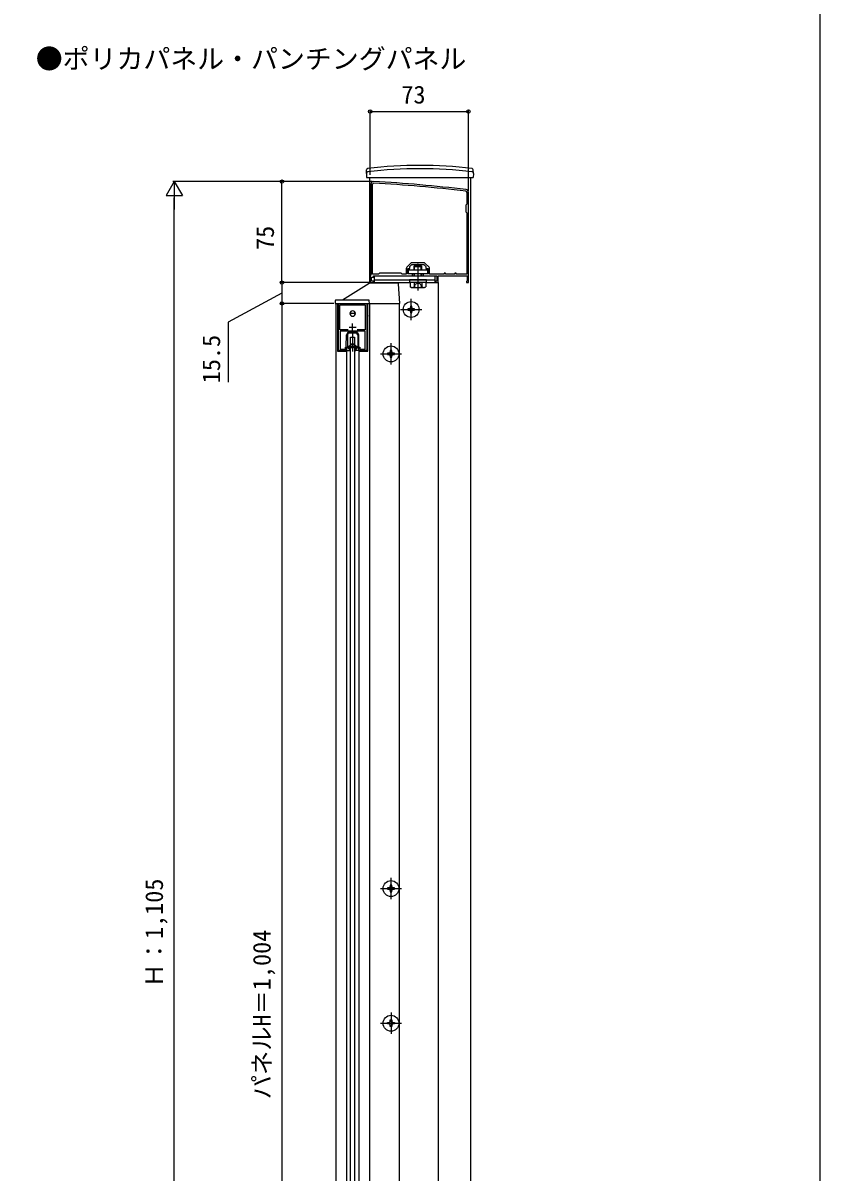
# Model space of a CAD drawing. Units: millimetres, scale not verified. Extents: x -1051 to 1050, y -1573 to 1564.
# Drawn here: x 458 to 1050, y -961 to -108 of the extents above; entities that cross this region are included whole.
import ezdxf
from ezdxf.enums import TextEntityAlignment as Align

# ---------------------------------------------------------------- set-up
doc = ezdxf.new("R2010")
doc.units = ezdxf.units.MM
doc.header["$LTSCALE"] = 5
for name, color, linetype in [('0-1_USER1', 3, 'Continuous'), ('0-2_YKK_11', 7, 'Continuous'), ('0-3_YKK_12', 2, 'Continuous'), ('0-4_YKK_13', 4, 'Continuous'), ('0-5_YKK_D', 6, 'Continuous'), ('0-6_YKK_ZWAK', 7, 'Continuous')]:
    doc.layers.add(name, color=color, linetype=linetype)
doc.styles.add('ＭＳ ゴシック', font='')
doc.styles.get('ＭＳ ゴシック').set_extended_font_data('MS Gothic')

msp = doc.modelspace()

# ---------------------------------------------------------------- linework, layer by layer
at = {"layer": '0-2_YKK_11'}
for p, q in [((745.789, -286.534), (742.965, -289.358)), ((755.601, -286.095), (746.85, -286.095)), ((759.486, -289.358), (756.662, -286.534)), ((702.724, -336.295), (702.724, -331.295)), ((700.224, -333.795), (705.224, -333.795))]:
    msp.add_line(p, q, dxfattribs=at)
for points in [[(716.225, -227.795), (716.225, -295.295), (715.725, -295.795), (715.725, -300.795), (718.225, -300.795), (718.225, -299.795), (716.725, -299.795), (716.725, -296.795), (718.225, -296.795), (718.225, -295.795), (724.767, -295.795), (724.95, -295.675), (725.5, -295.675), (725.684, -295.795), (729.767, -295.795), (729.95, -295.675), (730.5, -295.675), (730.684, -295.795), (735.767, -295.795), (735.95, -295.675), (736.5, -295.675), (736.684, -295.795), (747.225, -295.795), (747.225, -294.295), (743.725, -294.295), (743.725, -290.295), (745.225, -290.295), (745.225, -288.795), (746.725, -287.295), (750.767, -287.295), (750.95, -287.175), (751.5, -287.175), (751.684, -287.295), (755.725, -287.295), (757.225, -288.795), (757.225, -290.295), (758.725, -290.295), (758.725, -294.295), (755.225, -294.295), (755.225, -295.795)], [(717.425, -294.595), (717.425, -227.795), (718.268, -226.996)], [(755.225, -295.795), (765.225, -295.795), (765.225, -299.795), (764.225, -299.795), (764.225, -300.795), (766.225, -300.795), (766.225, -295.795), (774.767, -295.795), (774.95, -295.675), (775.5, -295.675), (775.684, -295.795), (787.725, -295.795), (787.725, -299.503), (787.475, -299.799), (787.225, -300.095), (787.225, -300.795), (788.725, -300.795), (788.725, -233.795)], [(786.823, -233.001), (787.525, -233.795), (787.525, -242.495), (786.725, -243.295), (786.725, -248.295), (787.525, -249.095), (787.525, -294.595), (779.625, -294.595), (779.625, -293.795), (778.725, -293.795), (778.725, -294.595), (771.725, -294.595), (771.725, -293.795), (770.825, -293.795), (770.825, -294.595), (759.925, -294.595), (759.925, -290.419)], [(742.525, -290.419), (742.525, -294.595), (739.525, -294.595), (738.725, -293.795), (722.725, -293.795), (721.925, -294.595), (717.425, -294.595)], [(699.342, -335.795), (693.324, -335.795), (693.324, -317.295), (712.124, -317.295), (712.124, -335.795), (706.107, -335.795)]]:
    msp.add_lwpolyline(points, dxfattribs=at)
msp.add_lwpolyline([(692.224, -351.295), (692.224, -316.295), (713.224, -316.295), (713.224, -351.295), (707.224, -351.295), (707.224, -348.795), (708.024, -348.795), (708.024, -350.295), (712.024, -350.295), (712.024, -336.795), (693.424, -336.795), (693.424, -350.295), (697.424, -350.295), (697.424, -348.795), (698.224, -348.795), (698.224, -351.295)], close=True, dxfattribs=at)
for centre, radius, start, end in [((718.225, -227.795), 2, 86.9684, 180.00001), ((665.445, -1224.394), 998.796, 83.01993, 86.96841), ((665.445, -1224.394), 999.996, 83.01993, 86.96841), ((786.725, -233.795), 2, 0.00001, 83.01993), ((744.025, -290.419), 1.5, 134.99999, 179.99998), ((746.85, -287.595), 1.5, 90.00002, 135.00001), ((755.601, -287.595), 1.5, 44.99999, 89.99998), ((758.425, -290.419), 1.5, 0.00002, 45.00001)]:
    msp.add_arc(centre, radius, start, end, dxfattribs=at)
at = {"layer": '0-3_YKK_12'}
for p, q in [((715.225, -222.795), (715.225, -301.315)), ((790.225, -222.795), (790.225, -1490.795)), ((716.225, -300.795), (745.452, -300.795)), ((716.225, -301.295), (716.225, -300.795)), ((690.224, -316.295), (690.224, -1320.295)), ((690.224, -316.295), (737.224, -316.295)), ((715.224, -316.295), (715.224, -1320.295)), ((737.224, -316.295), (737.224, -1320.295)), ((698.224, -351.825), (698.224, -1285.295)), ((707.224, -351.825), (707.224, -1285.295))]:
    msp.add_line(p, q, dxfattribs=at)
for points in [[(756.999, -300.795), (766.225, -300.795), (766.225, -1335.795), (716.225, -1335.795), (716.225, -1335.295)], [(691.524, -316.295), (691.524, -351.825), (698.224, -351.825)], [(707.224, -351.825), (713.924, -351.825), (713.924, -316.295)]]:
    msp.add_lwpolyline(points, dxfattribs=at)
at = {"layer": '0-4_YKK_13'}
for p, q in [((713.025, -219.795), (713.072, -217.128)), ((713.025, -219.795), (713.078, -222.795)), ((792.425, -219.795), (792.373, -222.795)), ((792.425, -219.795), (792.379, -217.128)), ((713.078, -222.795), (792.373, -222.795)), ((748.775, -288.395), (748.225, -288.945)), ((748.225, -288.945), (748.225, -290.395)), ((748.225, -288.945), (754.225, -288.945)), ((753.675, -288.395), (748.775, -288.395)), ((748.775, -290.395), (748.775, -288.395)), ((751.225, -287.091), (751.225, -306.572)), ((753.675, -288.395), (754.225, -288.945)), ((753.675, -290.395), (753.675, -288.395)), ((754.225, -290.395), (754.225, -288.945)), ((718.725, -295.795), (718.725, -300.795)), ((718.725, -295.795), (763.725, -295.795)), ((748.225, -290.395), (748.225, -291.395)), ((748.225, -294.295), (748.225, -295.795)), ((748.775, -291.395), (748.775, -290.395)), ((748.775, -295.795), (748.775, -294.295)), ((753.675, -291.395), (753.675, -290.395)), ((753.675, -295.795), (753.675, -294.295)), ((754.225, -291.395), (754.225, -290.395)), ((754.225, -295.795), (754.225, -294.295)), ((763.725, -295.795), (763.725, -300.795)), ((715.103, -301.371), (695.224, -313.795)), ((736.337, -301.295), (715.368, -301.295)), ((718.725, -298.795), (763.725, -298.795)), ((718.725, -300.795), (745.452, -300.795)), ((737.724, -316.295), (736.836, -301.764)), ((757.475, -298.795), (744.975, -298.795)), ((745.452, -300.395), (756.999, -300.395)), ((745.452, -300.395), (745.452, -303.948)), ((746.225, -304.395), (745.452, -303.948)), ((746.225, -304.395), (756.225, -304.395)), ((748.339, -300.395), (748.339, -303.948)), ((753.125, -302.039), (751.225, -301.029)), ((754.275, -304.397), (753.125, -302.039)), ((754.112, -300.395), (754.112, -303.948)), ((756.225, -304.395), (756.999, -303.948)), ((756.999, -300.395), (756.999, -303.948)), ((756.999, -300.795), (763.725, -300.795)), ((757.475, -300.395), (757.475, -298.795)), ((714.601, -313.795), (690.348, -313.795)), ((715.224, -316.295), (715.1, -314.264)), ((746.225, -328.695), (746.225, -312.895)), ((690.224, -316.295), (714.725, -316.295)), ((691.524, -316.295), (691.524, -325.295)), ((704.724, -323.795), (700.724, -323.795)), ((713.924, -325.295), (713.924, -316.295)), ((714.725, -316.295), (715.224, -316.295)), ((715.224, -316.295), (715.724, -316.295)), ((715.724, -316.295), (737.225, -316.295)), ((737.225, -316.295), (737.724, -316.295)), ((738.325, -320.795), (754.125, -320.795)), ((747.725, -321.295), (748.725, -321.295)), ((691.524, -325.295), (692.024, -325.295)), ((691.524, -325.295), (692.024, -328.295)), ((692.224, -325.295), (692.024, -325.295)), ((692.024, -328.295), (692.224, -328.295)), ((713.424, -325.295), (713.224, -325.295)), ((713.224, -328.295), (713.424, -328.295)), ((713.924, -325.295), (713.424, -328.295)), ((713.924, -325.295), (713.424, -325.295)), ((698.024, -348.295), (698.223, -339.662)), ((699.142, -337.761), (698.255, -339.535)), ((698.924, -339.831), (698.924, -349)), ((698.956, -339.697), (699.574, -338.461)), ((699.41, -337.595), (706.039, -337.595)), ((705.606, -338.295), (699.843, -338.295)), ((702.724, -336.995), (702.724, -351.895)), ((706.493, -339.697), (705.875, -338.461)), ((706.307, -337.761), (707.194, -339.535)), ((706.524, -339.831), (706.524, -349)), ((707.424, -348.295), (707.226, -339.662)), ((698.024, -348.595), (698.024, -348.295)), ((698.224, -351.295), (698.224, -348.795)), ((698.924, -349), (700.622, -350.697)), ((701.598, -346.464), (698.993, -349.068)), ((701.951, -346.817), (699.346, -349.422)), ((701.798, -348.365), (700.043, -350.119)), ((700.397, -350.472), (702.151, -348.718)), ((705.052, -350.472), (703.298, -348.718)), ((703.498, -346.817), (706.103, -349.422)), ((703.651, -348.365), (705.406, -350.119)), ((703.851, -346.464), (706.456, -349.068)), ((706.524, -349), (704.827, -350.697)), ((707.224, -351.295), (707.224, -348.795)), ((707.424, -348.595), (707.424, -348.295)), ((731.225, -361.695), (731.225, -345.895)), ((698.224, -351.295), (700.374, -351.295)), ((707.224, -351.295), (705.074, -351.295)), ((723.325, -353.795), (739.125, -353.795)), ((732.725, -354.295), (733.725, -354.295)), ((723.325, -750.795), (739.125, -750.795)), ((731.225, -758.695), (731.225, -742.895)), ((732.725, -751.295), (733.725, -751.295)), ((731.225, -842.895), (731.225, -858.695)), ((723.325, -850.795), (739.125, -850.795)), ((732.725, -850.295), (733.725, -850.295))]:
    msp.add_line(p, q, dxfattribs=at)
for points in [[(744.225, -291.395), (758.225, -291.395), (758.225, -294.295), (744.225, -294.295)], [(704.224, -1298.295), (701.224, -1298.295), (701.224, -341.295), (704.224, -341.295)]]:
    msp.add_lwpolyline(points, close=True, dxfattribs=at)
for points in [[(744.975, -298.795), (744.975, -300.395), (757.475, -300.395)], [(748.175, -304.397), (749.325, -302.039), (751.225, -301.029)], [(689.849, -314.264), (689.724, -316.295), (690.224, -316.295)], [(744.725, -320.295), (743.725, -320.295), (743.725, -321.295), (744.725, -321.295)], [(746.725, -319.295), (746.725, -318.295), (745.725, -318.295), (745.725, -319.295)], [(745.725, -322.295), (745.725, -323.295), (746.725, -323.295), (746.725, -322.295)], [(748.725, -321.295), (748.725, -320.295), (747.725, -320.295)], [(729.725, -353.295), (728.725, -353.295), (728.725, -354.295), (729.725, -354.295)], [(731.725, -352.295), (731.725, -351.295), (730.725, -351.295), (730.725, -352.295)], [(730.725, -355.295), (730.725, -356.295), (731.725, -356.295), (731.725, -355.295)], [(733.725, -354.295), (733.725, -353.295), (732.725, -353.295)], [(729.725, -750.295), (728.725, -750.295), (728.725, -751.295), (729.725, -751.295)], [(731.725, -749.295), (731.725, -748.295), (730.725, -748.295), (730.725, -749.295)], [(733.725, -751.295), (733.725, -750.295), (732.725, -750.295)], [(730.725, -752.295), (730.725, -753.295), (731.725, -753.295), (731.725, -752.295)], [(729.725, -851.295), (728.725, -851.295), (728.725, -850.295), (729.725, -850.295)], [(730.725, -849.295), (730.725, -848.295), (731.725, -848.295), (731.725, -849.295)], [(731.725, -852.295), (731.725, -853.295), (730.725, -853.295), (730.725, -852.295)], [(733.725, -850.295), (733.725, -851.295), (732.725, -851.295)]]:
    msp.add_lwpolyline(points, dxfattribs=at)
for centre in [(746.225, -320.795), (731.225, -353.795), (731.225, -750.795), (731.225, -850.795)]:
    msp.add_circle(centre, 5.9, dxfattribs=at)
for centre, radius, start, end in [((714.028, -219.641), 1, 97.02227, 179), ((714.072, -217.145), 1, 96.9597, 179), ((752.725, -533.795), 317.528, 82.97773, 97.02227), ((752.725, -533.795), 320, 83.0403, 96.9597), ((791.379, -217.145), 1, 1, 83.0403), ((791.422, -219.641), 1, 1, 82.97773), ((715.368, -301.795), 0.5, 90, 122.00538), ((736.337, -301.795), 0.5, 3.5, 90), ((746.895, -301.839), 2.556, 235.61575, 304.38425), ((751.225, -294.841), 9.553, 252.41205, 287.58795), ((755.555, -301.839), 2.556, 235.61575, 304.38425), ((690.348, -314.295), 0.5, 90, 176.5), ((714.601, -314.295), 0.5, 3.5, 90), ((702.724, -323.795), 2, 0, 180), ((702.724, -323.795), 2, 180, 0), ((744.725, -319.295), 1, 270, 0), ((744.725, -322.295), 1, 0, 90), ((747.725, -319.295), 1, 180, 270), ((747.725, -322.295), 1, 90, 180), ((698.523, -339.669), 0.3, 153.43494, 178.68309), ((699.224, -339.831), 0.3, 153.43494, 180), ((699.41, -337.895), 0.3, 90, 153.43494), ((699.843, -338.595), 0.3, 90, 153.43494), ((705.606, -338.595), 0.3, 26.56506, 90), ((706.039, -337.895), 0.3, 26.56506, 90), ((706.224, -339.831), 0.3, 0, 26.56506), ((706.926, -339.669), 0.3, 1.31691, 26.56506), ((698.224, -348.595), 0.2, 180, 270), ((701.774, -346.64), 0.25, 314.99236, 134.99236), ((701.974, -348.541), 0.25, 314.99236, 134.99236), ((703.474, -348.541), 0.25, 45.00764, 225.00764), ((703.674, -346.64), 0.25, 45.00764, 225.00764), ((707.224, -348.595), 0.2, 270, 360), ((700.374, -350.945), 0.35, 270, 45), ((705.074, -350.945), 0.35, 135, 270), ((729.725, -352.295), 1, 270, 0), ((729.725, -355.295), 1, 0, 90), ((732.725, -352.295), 1, 180, 270), ((732.725, -355.295), 1, 90, 180), ((729.725, -749.295), 1, 270, 0), ((732.725, -749.295), 1, 180, 270), ((729.725, -752.295), 1, 0, 90), ((732.725, -752.295), 1, 90, 180), ((729.725, -849.295), 1, 270, 0), ((729.725, -852.295), 1, 0, 90), ((732.725, -849.295), 1, 180, 270), ((732.725, -852.295), 1, 90, 180)]:
    msp.add_arc(centre, radius, start, end, dxfattribs=at)
at = {"layer": '0-5_YKK_D'}
for p, q in [((715.725, -220.795), (715.725, -172.795)), ((715.725, -173.795), (788.725, -173.795)), ((788.725, -232.795), (788.725, -172.795)), ((570.224, -225.795), (564.224, -236.187)), ((671.725, -225.795), (569.224, -225.795)), ((570.224, -225.795), (576.224, -236.187)), ((570.224, -225.795), (570.224, -246.579)), ((717.225, -225.795), (649.224, -225.795)), ((650.224, -300.795), (650.224, -225.795)), ((564.224, -236.187), (576.224, -236.187)), ((570.224, -1318.795), (570.224, -237.795)), ((715.025, -300.795), (649.224, -300.795)), ((715.025, -300.795), (649.224, -300.795)), ((650.224, -300.795), (650.224, -316.295)), ((688.724, -316.295), (649.224, -316.295)), ((688.724, -316.295), (649.224, -316.295)), ((650.224, -316.295), (650.224, -1320.295))]:
    msp.add_line(p, q, dxfattribs=at)
msp.add_lwpolyline([(650.224, -308.545), (610.224, -330.287), (610.224, -374.787)], dxfattribs=at)
for centre in [(715.725, -173.795), (788.725, -173.795), (650.224, -225.795), (650.224, -300.795), (650.224, -300.795), (650.224, -316.295), (650.224, -316.295)]:
    msp.add_circle(centre, 1.275, dxfattribs=at)
at = {"layer": '0-6_YKK_ZWAK'}
msp.add_lwpolyline([(-1050, -1571.7), (1050, -1571.7), (1050, 1488.3)], dxfattribs=at)

# ---------------------------------------------------------------- texts
at = {"layer": '0-1_USER1', "style": 'ＭＳ ゴシック'}
msp.add_text('●ポリカパネル・パンチングパネル', height=14.66, dxfattribs=at).set_placement((467.273, -146.359), align=Align.BOTTOM_LEFT)
at = {"layer": '0-5_YKK_D', "style": 'ＭＳ ゴシック'}
msp.add_text('73', height=13.2, dxfattribs=at).set_placement((738.93, -171.795), align=Align.BOTTOM_LEFT)
for s, p in [('75', (648.224, -276.59)), ('15.5', (608.224, -375.548)), ('Ｈ：1,105', (565.77, -824.266)), ('パネルH＝1,004', (645.77, -907.221))]:
    msp.add_text(s, height=13.2, rotation=90, dxfattribs=at).set_placement(p, align=Align.BOTTOM_LEFT)

doc.saveas('drawing.dxf')
